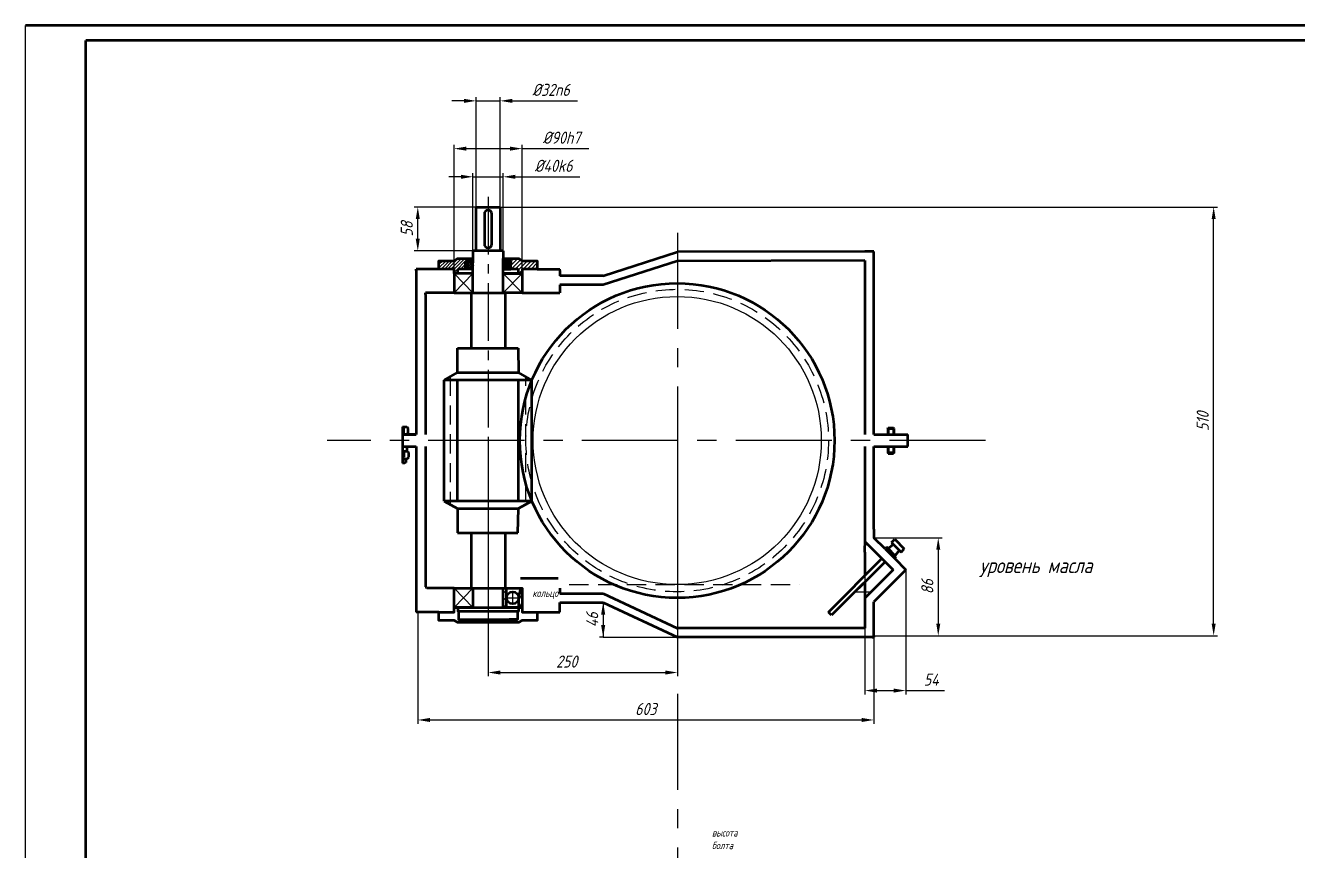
# Model space of a CAD drawing. Header units: millimetres. Extents: x -2503 to -1662, y -1923 to -1329.
# Drawn here: x -2503.2 to -2082.7, y -1602.1 to -1329.4 of the extents above; entities that cross this region are included whole.
import ezdxf

# ---------------------------------------------------------------- set-up
doc = ezdxf.new("R2010")
doc.units = ezdxf.units.MM
for name, pattern in [('осевая', [50.8, 31.75, -6.35, 6.35, -6.35]), ('осевая2', [28.575, 19.05, -3.175, 3.175, -3.175]), ('штриховая2', [9.525, 6.35, -3.175])]:
    doc.linetypes.add(name, pattern=pattern)
for name, color, linetype, lineweight in [('Основные', 7, 'Continuous', 53), ('Размеры', 7, 'Continuous', 25), ('РАМКА1', 7, 'Continuous', 25), ('текст', 7, 'Continuous', 25), ('Тонкие', 7, 'Continuous', 25)]:
    doc.layers.add(name, color=color, linetype=linetype, lineweight=lineweight)
doc.styles.add('ADRF1', font='simplex.shx', dxfattribs={"width": 0.8, "oblique": 15})
doc.styles.get("Standard").update_dxf_attribs({"font": 'GOST_A.TTF', "oblique": 15})
doc.dimstyles.new('SO-25', dxfattribs={"dimtxt": 4, "dimasz": 4, "dimexe": 1.25, "dimexo": 0, "dimgap": 1.625, "dimtad": 1, "dimtoh": 1, "dimdec": 0, "dimtxsty": 'ADRF1', "dimcen": 2.5, "dimadec": 0, "dimazin": 0, "dimtfac": 1, "dimtdec": 0, "dimtmove": 0, "dimatfit": 3, "dimfxl": 1, "dimarcsym": 0})
pattern_1 = [(45, (-2503.18955, -1923.37323), (-0.35921024, 0.35921024), []), (135, (-2503.18955, -1923.37323), (-0.35921024, -0.35921024), [])]

# ---------------------------------------------------------------- blocks, each defined once
blk = doc.blocks.new('*D77')
at = {"layer": 'Defpoints', "color": 0, "transparency": 16777216}
for p in [(-2373.5, -1523.27), (-2222.75, -1531.58), (-2222.75, -1558.93)]:
    blk.add_point(p, dxfattribs=at)
at = {"layer": 'Тонкие', "color": 0, "lineweight": -2, "transparency": 16777216}
for p, q in [((-2373.5, -1523.27), (-2373.5, -1560.18)), ((-2222.75, -1531.58), (-2222.75, -1560.18)), ((-2369.5, -1558.93), (-2226.75, -1558.93))]:
    blk.add_line(p, q, dxfattribs=at)
at = {"layer": 'Тонкие', "color": 0, "transparency": 16777216}
for points in [[(-2369.5, -1558.27), (-2369.5, -1559.6), (-2373.5, -1558.93)], [(-2226.75, -1558.27), (-2226.75, -1559.6), (-2222.75, -1558.93)]]:
    blk.add_solid(points, dxfattribs=at)
at = {"layer": 'Тонкие', "color": 0, "transparency": 16777216, "insert": (-2298.13, -1555.31), "char_height": 4, "attachment_point": 5, "style": 'ADRF1'}
blk.add_mtext('603', dxfattribs=at)
blk = doc.blocks.new('*D79')
at = {"layer": 'Defpoints', "color": 0, "transparency": 16777216}
for p in [(-2225.75, -1499.94), (-2212.15, -1509.3), (-2212.15, -1549.22)]:
    blk.add_point(p, dxfattribs=at)
at = {"layer": 'Тонкие', "color": 0, "lineweight": -2, "transparency": 16777216}
for p, q in [((-2225.75, -1499.94), (-2225.75, -1550.47)), ((-2212.15, -1509.3), (-2212.15, -1550.47)), ((-2221.75, -1549.22), (-2216.15, -1549.22)), ((-2212.15, -1549.22), (-2199.41, -1549.22))]:
    blk.add_line(p, q, dxfattribs=at)
at = {"layer": 'Тонкие', "color": 0, "transparency": 16777216}
for points in [[(-2221.75, -1548.55), (-2221.75, -1549.88), (-2225.75, -1549.22)], [(-2216.15, -1548.55), (-2216.15, -1549.88), (-2212.15, -1549.22)]]:
    blk.add_solid(points, dxfattribs=at)
at = {"layer": 'Тонкие', "color": 0, "transparency": 16777216, "insert": (-2203.78, -1545.59), "char_height": 4, "attachment_point": 5, "style": 'ADRF1'}
blk.add_mtext('54', dxfattribs=at)
blk = doc.blocks.new('*D80')
at = {"layer": 'Defpoints', "color": 0, "transparency": 16777216}
for p in [(-2222.75, -1498.69), (-2222.75, -1531.08), (-2201.46, -1531.08)]:
    blk.add_point(p, dxfattribs=at)
at = {"layer": 'Тонкие', "color": 0, "lineweight": -2, "transparency": 16777216}
for p, q in [((-2222.75, -1498.69), (-2200.21, -1498.69)), ((-2201.46, -1502.69), (-2201.46, -1527.08)), ((-2222.75, -1531.08), (-2200.21, -1531.08))]:
    blk.add_line(p, q, dxfattribs=at)
at = {"layer": 'Тонкие', "color": 0, "transparency": 16777216}
for points in [[(-2202.12, -1502.69), (-2200.79, -1502.69), (-2201.46, -1498.69)], [(-2202.12, -1527.08), (-2200.79, -1527.08), (-2201.46, -1531.08)]]:
    blk.add_solid(points, dxfattribs=at)
at = {"layer": 'Тонкие', "color": 0, "transparency": 16777216, "insert": (-2205.08, -1514.89), "char_height": 4, "attachment_point": 5, "rotation": 90, "style": 'ADRF1'}
blk.add_mtext('86', dxfattribs=at)
blk = doc.blocks.new('*D81')
at = {"layer": 'Defpoints', "color": 0, "transparency": 16777216}
for p in [(-2312.22, -1520.08), (-2312.22, -1531.58), (-2312.22, -1531.58)]:
    blk.add_point(p, dxfattribs=at)
at = {"layer": 'Тонкие', "color": 0, "lineweight": -2, "transparency": 16777216}
for p, q in [((-2312.22, -1520.08), (-2313.47, -1520.08)), ((-2312.22, -1524.08), (-2312.22, -1527.58)), ((-2312.22, -1531.58), (-2313.47, -1531.58))]:
    blk.add_line(p, q, dxfattribs=at)
at = {"layer": 'Тонкие', "color": 0, "transparency": 16777216}
for points in [[(-2312.89, -1524.08), (-2311.55, -1524.08), (-2312.22, -1520.08)], [(-2312.89, -1527.58), (-2311.55, -1527.58), (-2312.22, -1531.58)]]:
    blk.add_solid(points, dxfattribs=at)
at = {"layer": 'Тонкие', "color": 0, "transparency": 16777216, "insert": (-2315.85, -1525.83), "char_height": 4, "attachment_point": 5, "rotation": 90, "style": 'ADRF1'}
blk.add_mtext('46', dxfattribs=at)
blk = doc.blocks.new('*D82')
at = {"layer": 'Defpoints', "color": 0, "transparency": 16777216}
for p in [(-2373.5, -1389.39), (-2354.25, -1389.39), (-2354.25, -1403.89)]:
    blk.add_point(p, dxfattribs=at)
at = {"layer": 'Тонкие', "color": 0, "lineweight": -2, "transparency": 16777216}
for p, q in [((-2354.25, -1389.39), (-2374.75, -1389.39)), ((-2373.5, -1399.89), (-2373.5, -1393.39)), ((-2354.25, -1403.89), (-2374.75, -1403.89))]:
    blk.add_line(p, q, dxfattribs=at)
at = {"layer": 'Тонкие', "color": 0, "transparency": 16777216}
for points in [[(-2374.17, -1393.39), (-2372.84, -1393.39), (-2373.5, -1389.39)], [(-2374.17, -1399.89), (-2372.84, -1399.89), (-2373.5, -1403.89)]]:
    blk.add_solid(points, dxfattribs=at)
at = {"layer": 'Тонкие', "color": 0, "transparency": 16777216, "insert": (-2377.13, -1396.64), "char_height": 4, "attachment_point": 5, "rotation": 90, "style": 'ADRF1'}
blk.add_mtext('58', dxfattribs=at)
blk = doc.blocks.new('*D84')
at = {"layer": 'Defpoints', "color": 0, "transparency": 16777216}
for p in [(-2346.25, -1354.3), (-2354.25, -1389.39), (-2346.25, -1389.39)]:
    blk.add_point(p, dxfattribs=at)
at = {"layer": 'Тонкие', "color": 0, "lineweight": -2, "transparency": 16777216}
for p, q in [((-2354.25, -1389.39), (-2354.25, -1353.05)), ((-2346.25, -1389.39), (-2346.25, -1353.05)), ((-2358.25, -1354.3), (-2362.25, -1354.3)), ((-2354.25, -1354.3), (-2346.25, -1354.3)), ((-2342.25, -1354.3), (-2320.67, -1354.3))]:
    blk.add_line(p, q, dxfattribs=at)
at = {"layer": 'Тонкие', "color": 0, "transparency": 16777216}
for points in [[(-2358.25, -1353.63), (-2358.25, -1354.97), (-2354.25, -1354.3)], [(-2342.25, -1353.63), (-2342.25, -1354.97), (-2346.25, -1354.3)]]:
    blk.add_solid(points, dxfattribs=at)
at = {"layer": 'Тонкие', "color": 0, "transparency": 16777216, "insert": (-2329.46, -1350.67), "char_height": 4, "attachment_point": 5, "style": 'ADRF1'}
blk.add_mtext('%%C32n6', dxfattribs=at)
blk = doc.blocks.new('*D86')
at = {"layer": 'Defpoints', "color": 0, "transparency": 16777216}
for p in [(-2350.25, -1466.58), (-2287.67, -1466.58), (-2287.67, -1543.25)]:
    blk.add_point(p, dxfattribs=at)
at = {"layer": 'Тонкие', "color": 0, "lineweight": -2, "transparency": 16777216}
for p, q in [((-2350.25, -1466.58), (-2350.25, -1544.5)), ((-2287.67, -1466.58), (-2287.67, -1544.5)), ((-2346.25, -1543.25), (-2291.67, -1543.25))]:
    blk.add_line(p, q, dxfattribs=at)
at = {"layer": 'Тонкие', "color": 0, "transparency": 16777216}
for points in [[(-2346.25, -1542.59), (-2346.25, -1543.92), (-2350.25, -1543.25)], [(-2291.67, -1542.59), (-2291.67, -1543.92), (-2287.67, -1543.25)]]:
    blk.add_solid(points, dxfattribs=at)
at = {"layer": 'Тонкие', "color": 0, "transparency": 16777216, "insert": (-2324.27, -1539.63), "char_height": 4, "attachment_point": 5, "style": 'ADRF1'}
blk.add_mtext('250', dxfattribs=at)
blk = doc.blocks.new('*D87')
at = {"layer": 'Defpoints', "color": 0, "transparency": 16777216}
for p in [(-2346.25, -1389.39), (-2110.42, -1389.39), (-2222.75, -1531.08)]:
    blk.add_point(p, dxfattribs=at)
at = {"layer": 'Тонкие', "color": 0, "lineweight": -2, "transparency": 16777216}
for p, q in [((-2346.25, -1389.39), (-2109.17, -1389.39)), ((-2110.42, -1527.08), (-2110.42, -1393.39)), ((-2222.75, -1531.08), (-2109.17, -1531.08))]:
    blk.add_line(p, q, dxfattribs=at)
at = {"layer": 'Тонкие', "color": 0, "transparency": 16777216}
for points in [[(-2111.08, -1393.39), (-2109.75, -1393.39), (-2110.42, -1389.39)], [(-2111.08, -1527.08), (-2109.75, -1527.08), (-2110.42, -1531.08)]]:
    blk.add_solid(points, dxfattribs=at)
at = {"layer": 'Тонкие', "color": 0, "transparency": 16777216, "insert": (-2114.04, -1460.24), "char_height": 4, "attachment_point": 5, "rotation": 90, "style": 'ADRF1'}
blk.add_mtext('510', dxfattribs=at)
blk = doc.blocks.new('*D125')
at = {"layer": 'Defpoints', "color": 0, "transparency": 16777216}
for p in [(-2339, -1370.1), (-2361.5, -1411.39), (-2339, -1411.39)]:
    blk.add_point(p, dxfattribs=at)
at = {"layer": 'Тонкие', "color": 0, "lineweight": -2, "transparency": 16777216}
for p, q in [((-2361.5, -1411.39), (-2361.5, -1368.85)), ((-2357.5, -1370.1), (-2343, -1370.1)), ((-2339, -1411.39), (-2339, -1368.85)), ((-2339, -1370.1), (-2316.97, -1370.1))]:
    blk.add_line(p, q, dxfattribs=at)
at = {"layer": 'Тонкие', "color": 0, "transparency": 16777216}
for points in [[(-2357.5, -1369.43), (-2357.5, -1370.76), (-2361.5, -1370.1)], [(-2343, -1369.43), (-2343, -1370.76), (-2339, -1370.1)]]:
    blk.add_solid(points, dxfattribs=at)
at = {"layer": 'Тонкие', "color": 0, "transparency": 16777216, "insert": (-2325.99, -1366.47), "char_height": 4, "attachment_point": 5, "style": 'ADRF1'}
blk.add_mtext('%%C90h7', dxfattribs=at)
blk = doc.blocks.new('*D126')
at = {"layer": 'Defpoints', "color": 0, "transparency": 16777216}
for p in [(-2345.25, -1379.4), (-2355.25, -1411.39), (-2345.25, -1411.39)]:
    blk.add_point(p, dxfattribs=at)
at = {"layer": 'Тонкие', "color": 0, "lineweight": -2, "transparency": 16777216}
for p, q in [((-2355.25, -1411.39), (-2355.25, -1378.15)), ((-2345.25, -1411.39), (-2345.25, -1378.15)), ((-2359.25, -1379.4), (-2363.25, -1379.4)), ((-2355.25, -1379.4), (-2345.25, -1379.4)), ((-2341.25, -1379.4), (-2319.98, -1379.4))]:
    blk.add_line(p, q, dxfattribs=at)
at = {"layer": 'Тонкие', "color": 0, "transparency": 16777216}
for points in [[(-2359.25, -1378.73), (-2359.25, -1380.07), (-2355.25, -1379.4)], [(-2341.25, -1378.73), (-2341.25, -1380.07), (-2345.25, -1379.4)]]:
    blk.add_solid(points, dxfattribs=at)
at = {"layer": 'Тонкие', "color": 0, "transparency": 16777216, "insert": (-2328.62, -1375.77), "char_height": 4, "attachment_point": 5, "style": 'ADRF1'}
blk.add_mtext('%%C40k6', dxfattribs=at)

msp = doc.modelspace()

# ---------------------------------------------------------------- hatches: boundary and pattern name
at = {"layer": 'Тонкие'}
h = msp.add_hatch(dxfattribs=at)
h.set_pattern_fill('ANSI31', color=256, scale=0.24)
h.set_pattern_definition([(45, (-2503.18955, -1923.3732), (-0.5388154, 0.5388154), [])])
h.paths.add_polyline_path([(-2357.75, -1408.09), (-2357.75, -1407.39), (-2355.75, -1407.39), (-2355.25, -1407.39), (-2355.25, -1406.39), (-2360.25, -1406.39), (-2361.5, -1407.14), (-2366.5, -1407.14), (-2366.5, -1409.89), (-2362.75, -1409.89), (-2361.5, -1409.89), (-2361.5, -1411.39), (-2360.25, -1411.39), (-2360.25, -1411.14), (-2360.25, -1410.14), (-2359.98, -1409.89), (-2357.75, -1409.89)])
h = msp.add_hatch(dxfattribs=at)
h.set_pattern_fill('ANSI37', color=256, scale=0.16)
h.set_pattern_definition(pattern_1)
h.paths.add_polyline_path([(-2355.75, -1407.39), (-2357.75, -1407.39), (-2357.75, -1408.09), (-2357.75, -1409.89), (-2357.28, -1409.89), (-2357.28, -1408.09), (-2356.8, -1408.09), (-2356.8, -1408.53, -0.414214), (-2356.38, -1408.94, -0.414214), (-2356.8, -1409.35), (-2356.8, -1409.71), (-2355.77, -1409.71), (-2355.25, -1408.99)])
h = msp.add_hatch(dxfattribs=at)
h.set_pattern_fill('ANSI31', color=256, scale=0.29)
h.set_pattern_definition([(45, (-2503.1896, -1923.3732), (-0.6510686, 0.6510686), [])])
h.paths.add_polyline_path([(-2336.5, -1407.14), (-2339, -1407.14), (-2340.25, -1406.39), (-2345.25, -1406.39), (-2345.25, -1407.39), (-2342.75, -1407.39), (-2342.75, -1409.89), (-2340.42, -1409.89), (-2340.25, -1410.14), (-2340.25, -1411.14), (-2340.25, -1411.39), (-2339, -1411.39), (-2339, -1409.89), (-2336.5, -1409.89)])
h.paths.add_polyline_path([(-2334, -1407.14), (-2336.5, -1407.14), (-2336.5, -1409.89), (-2334, -1409.89)])
h = msp.add_hatch(dxfattribs=at)
h.set_pattern_fill('ANSI37', color=256, scale=0.16)
h.set_pattern_definition(pattern_1)
h.paths.add_polyline_path([(-2342.75, -1407.39), (-2344.75, -1407.39), (-2345.25, -1408.99), (-2344.73, -1409.71), (-2343.71, -1409.71), (-2343.71, -1409.35, -0.414214), (-2344.12, -1408.94, -0.414214), (-2343.71, -1408.53), (-2343.71, -1408.09), (-2343.22, -1408.09), (-2343.22, -1409.89), (-2342.75, -1409.89), (-2342.75, -1408.09)])
h = msp.add_hatch(dxfattribs=at)
h.set_pattern_fill('ANSI31', color=256, scale=0.52)
h.set_pattern_definition([(45, (-2453.2532, -1795.5792), (-1.167433, 1.167433), [])])
h.paths.add_polyline_path([(-2345.25, -1521.77), (-2344.13, -1521.77), (-2344.13, -1515.39), (-2345.25, -1515.39)])
h = msp.add_hatch(dxfattribs=at)
h.set_pattern_fill('ANSI31', color=256, scale=0.45, angle=75)
h.set_pattern_definition([(120, (-2453.2532, -1795.5792), (-1.237334, -0.714375), [])])
h.paths.add_polyline_path([(-2339, -1515.39), (-2339.43, -1515.39), (-2340.13, -1518.58), (-2340.13, -1521.77), (-2339, -1521.77)])

# ---------------------------------------------------------------- linework, layer by layer
at = {"layer": 'Основные'}
for p, q in [((-1662.19, -1329.37), (-2503.19, -1329.37)), ((-1667.19, -1334.37), (-2483.19, -1334.37)), ((-2354.25, -1403.89), (-2354.25, -1389.39)), ((-2354.25, -1389.39), (-2346.25, -1389.39)), ((-2351.5, -1391.64), (-2351.5, -1401.64)), ((-2349, -1401.64), (-2349, -1391.64)), ((-2346.25, -1389.39), (-2346.25, -1403.89)), ((-2355.25, -1403.89), (-2355.25, -1407.86)), ((-2345.25, -1403.89), (-2355.25, -1403.89)), ((-2345.25, -1403.89), (-2345.25, -1406.39)), ((-2312.22, -1412.08), (-2287.65, -1404.23)), ((-2225.75, -1404.08), (-2287.65, -1404.23)), ((-2222.75, -1404.08), (-2225.75, -1404.08)), ((-2222.75, -1464.58), (-2222.75, -1404.08)), ((-2357.75, -1407.39), (-2355.75, -1407.39)), ((-2357.75, -1407.39), (-2357.75, -1408.09)), ((-2357.75, -1408.09), (-2357.75, -1407.39)), ((-2357.75, -1409.89), (-2357.75, -1408.09)), ((-2357.28, -1408.09), (-2356.8, -1408.09)), ((-2357.28, -1408.09), (-2357.28, -1409.89)), ((-2356.8, -1408.09), (-2356.8, -1408.53)), ((-2355.75, -1407.39), (-2355.25, -1408.99)), ((-2355.25, -1411.39), (-2355.25, -1406.39)), ((-2345.25, -1411.39), (-2345.25, -1406.39)), ((-2344.75, -1407.39), (-2345.25, -1408.99)), ((-2342.75, -1407.39), (-2344.75, -1407.39)), ((-2343.22, -1408.09), (-2343.71, -1408.09)), ((-2343.71, -1408.09), (-2343.71, -1408.53)), ((-2343.22, -1408.09), (-2343.22, -1409.89)), ((-2342.75, -1409.89), (-2342.75, -1407.39)), ((-2342.75, -1407.39), (-2342.75, -1408.09)), ((-2342.75, -1409.89), (-2342.75, -1408.09)), ((-2287.75, -1407.3), (-2312.22, -1415.08)), ((-2225.75, -1407.08), (-2287.75, -1407.3)), ((-2225.75, -1407.08), (-2225.75, -1464.58)), ((-2373.5, -1409.89), (-2374, -1409.89)), ((-2374, -1410.39), (-2374, -1409.89)), ((-2374, -1410.39), (-2374, -1464.58)), ((-2366.5, -1409.89), (-2373.5, -1409.89)), ((-2359.98, -1409.89), (-2360.25, -1410.14)), ((-2355.25, -1409.89), (-2359.98, -1409.89)), ((-2355.25, -1409.89), (-2357.75, -1409.89)), ((-2356.8, -1409.35), (-2356.8, -1409.71)), ((-2356.8, -1409.71), (-2355.77, -1409.71)), ((-2355.77, -1409.71), (-2355.25, -1408.99)), ((-2344.73, -1409.71), (-2345.25, -1408.99)), ((-2340.42, -1409.89), (-2345.25, -1409.89)), ((-2345.25, -1409.89), (-2342.75, -1409.89)), ((-2343.71, -1409.71), (-2344.73, -1409.71)), ((-2343.71, -1409.35), (-2343.71, -1409.71)), ((-2342.75, -1409.89), (-2343.22, -1409.89)), ((-2334, -1409.89), (-2327, -1409.89)), ((-2327, -1409.89), (-2326.5, -1409.89)), ((-2327, -1409.89), (-2326.5, -1409.89)), ((-2326.5, -1410.39), (-2326.5, -1409.89)), ((-2326.5, -1410.39), (-2326.5, -1412.08)), ((-2318.04, -1412.08), (-2326.5, -1412.08)), ((-2312.22, -1412.08), (-2318.04, -1412.08)), ((-2312.22, -1412.08), (-2312.22, -1412.08)), ((-2312.22, -1415.08), (-2326.53, -1415.08)), ((-2326.53, -1415.08), (-2326.53, -1417.27)), ((-2312.22, -1415.08), (-2312.22, -1415.08)), ((-2370.5, -1417.77), (-2371, -1417.77)), ((-2371, -1418.27), (-2371, -1417.77)), ((-2371, -1418.27), (-2371, -1464.58)), ((-2361.5, -1417.77), (-2370.5, -1417.77)), ((-2355.88, -1417.77), (-2355.88, -1436.08)), ((-2355.88, -1417.77), (-2344.63, -1417.77)), ((-2344.63, -1417.77), (-2344.63, -1436.08)), ((-2339, -1417.77), (-2327.03, -1417.77)), ((-2327.03, -1417.77), (-2326.53, -1417.77)), ((-2327.03, -1417.77), (-2326.53, -1417.77)), ((-2326.53, -1417.27), (-2326.53, -1417.77)), ((-2360.32, -1444.08), (-2360.32, -1436.08)), ((-2360.32, -1436.08), (-2340.32, -1436.08)), ((-2340.32, -1436.08), (-2340.19, -1444.08)), ((-2364.75, -1446.58), (-2360.32, -1444.08)), ((-2360.32, -1444.08), (-2340.19, -1444.08)), ((-2335.75, -1446.58), (-2340.19, -1444.08)), ((-2364.75, -1486.58), (-2364.75, -1446.58)), ((-2335.75, -1446.58), (-2364.75, -1446.58)), ((-2360.38, -1486.58), (-2360.38, -1446.58)), ((-2340.25, -1446.58), (-2360.25, -1446.58)), ((-2335.75, -1486.58), (-2335.75, -1446.58)), ((-2378.5, -1462.08), (-2378.5, -1462.2)), ((-2378.5, -1462.08), (-2377.63, -1462.08)), ((-2378.5, -1462.08), (-2378.5, -1464.58)), ((-2378.5, -1462.2), (-2378.13, -1462.58)), ((-2378.13, -1464.08), (-2378.13, -1462.58)), ((-2377.63, -1462.08), (-2377.13, -1462.08)), ((-2377.13, -1462.08), (-2376.63, -1462.58)), ((-2376.63, -1464.08), (-2376.63, -1462.58)), ((-2218.13, -1462.58), (-2218.06, -1462.33)), ((-2218.13, -1462.58), (-2218.13, -1464.58)), ((-2218.13, -1462.58), (-2216.13, -1462.58)), ((-2218.06, -1462.33), (-2216.24, -1462.33)), ((-2218.06, -1462.58), (-2218.06, -1464.58)), ((-2216.13, -1462.58), (-2216.24, -1462.33)), ((-2216.24, -1462.58), (-2216.24, -1464.58)), ((-2216.13, -1462.58), (-2216.13, -1464.58)), ((-2378.5, -1464.45), (-2378.13, -1464.08)), ((-2378.5, -1464.45), (-2378.5, -1474.08)), ((-2378.5, -1464.58), (-2374, -1464.58)), ((-2374, -1464.58), (-2378.5, -1464.58)), ((-2378.5, -1464.58), (-2377.13, -1464.58)), ((-2377.13, -1464.58), (-2376.63, -1464.08)), ((-2222.75, -1464.58), (-2211.5, -1464.58)), ((-2218.13, -1464.58), (-2216.13, -1464.58)), ((-2211.5, -1468.58), (-2211.5, -1464.58)), ((-2378.5, -1468.58), (-2374, -1468.58)), ((-2378.5, -1470.08), (-2377.5, -1470.08)), ((-2378.5, -1470.08), (-2378, -1470.58)), ((-2378.5, -1470.08), (-2377, -1470.08)), ((-2378, -1472.08), (-2378, -1470.58)), ((-2377, -1470.08), (-2377, -1468.58)), ((-2377, -1470.08), (-2376.5, -1470.58)), ((-2376.5, -1472.08), (-2376.5, -1470.58)), ((-2374, -1468.58), (-2374, -1522.77)), ((-2371, -1468.58), (-2371, -1514.89)), ((-2225.75, -1468.58), (-2225.75, -1498.86)), ((-2222.75, -1468.58), (-2211.5, -1468.58)), ((-2222.75, -1495.86), (-2222.75, -1468.58)), ((-2218.13, -1468.58), (-2216.13, -1468.58)), ((-2218.13, -1468.58), (-2218.13, -1470.58)), ((-2218.13, -1470.58), (-2216.13, -1470.58)), ((-2218.13, -1470.58), (-2218.06, -1470.83)), ((-2218.06, -1468.58), (-2218.06, -1470.58)), ((-2218.06, -1468.58), (-2218.06, -1470.58)), ((-2218.06, -1470.83), (-2216.24, -1470.83)), ((-2216.24, -1468.58), (-2216.24, -1470.58)), ((-2216.13, -1470.58), (-2216.24, -1470.83)), ((-2216.13, -1468.58), (-2216.13, -1470.58)), ((-2378.5, -1472.58), (-2378, -1472.08)), ((-2378.5, -1472.58), (-2377, -1472.58)), ((-2377.75, -1474.08), (-2378.5, -1474.08)), ((-2377.5, -1473.83), (-2377.75, -1474.08)), ((-2377.5, -1472.58), (-2377.5, -1473.83)), ((-2377, -1472.58), (-2376.5, -1472.08)), ((-2335.75, -1486.58), (-2364.75, -1486.58)), ((-2364.75, -1486.58), (-2360.38, -1489.08)), ((-2335.75, -1486.58), (-2340.19, -1489.08)), ((-2360.38, -1489.08), (-2360.38, -1497.08)), ((-2360.38, -1489.08), (-2340.19, -1489.08)), ((-2340.38, -1497.08), (-2340.19, -1489.08)), ((-2222.75, -1495.86), (-2222.75, -1498.34)), ((-2360.38, -1497.08), (-2340.38, -1497.08)), ((-2355.88, -1497.08), (-2355.88, -1515.39)), ((-2344.63, -1497.08), (-2344.63, -1515.39)), ((-2225.75, -1498.86), (-2225.75, -1501.34)), ((-2225.75, -1499.94), (-2216.39, -1509.3)), ((-2222.75, -1498.34), (-2222.75, -1498.69)), ((-2219.04, -1502.41), (-2222.75, -1498.69)), ((-2217.98, -1502.41), (-2216.39, -1500.81)), ((-2216.92, -1500.28), (-2215.86, -1499.22)), ((-2216.92, -1500.28), (-2213.74, -1503.47)), ((-2215.86, -1499.22), (-2212.68, -1502.41)), ((-2225.75, -1503.46), (-2225.75, -1501.34)), ((-2225.75, -1503.46), (-2225.75, -1505.94)), ((-2220.1, -1505.59), (-2220.63, -1505.06)), ((-2218.51, -1501.87), (-2219.04, -1502.41)), ((-2219.04, -1502.41), (-2215.86, -1505.59)), ((-2215.33, -1505.06), (-2218.51, -1501.87)), ((-2214.27, -1502.94), (-2215.86, -1504.53)), ((-2215.86, -1505.59), (-2215.33, -1505.06)), ((-2213.74, -1503.47), (-2212.68, -1502.41)), ((-2237.78, -1523.26), (-2220.1, -1505.59)), ((-2219.04, -1506.65), (-2236.72, -1524.33)), ((-2219.04, -1506.65), (-2233.18, -1520.79)), ((-2225.75, -1505.94), (-2225.75, -1511.24)), ((-2216.39, -1509.3), (-2225.75, -1518.66)), ((-2220.1, -1505.59), (-2219.04, -1506.65)), ((-2219.04, -1506.65), (-2218.51, -1507.18)), ((-2215.86, -1505.59), (-2212.15, -1509.3)), ((-2214.27, -1511.42), (-2212.15, -1509.3)), ((-2339.53, -1512.06), (-2334.53, -1512.06)), ((-2334.53, -1512.06), (-2327.05, -1512.06)), ((-2225.75, -1513.36), (-2225.75, -1528.58)), ((-2214.27, -1511.42), (-2222.75, -1519.91)), ((-2361.5, -1515.39), (-2370.5, -1515.39)), ((-2355.25, -1515.39), (-2345.25, -1515.39)), ((-2344.13, -1521.77), (-2344.13, -1515.39)), ((-2340.13, -1518.58), (-2339.43, -1515.39)), ((-2326.53, -1515.39), (-2326.53, -1517.08)), ((-2326.53, -1517.08), (-2312.22, -1517.08)), ((-2312.22, -1517.08), (-2287.75, -1528.58)), ((-2340.13, -1521.77), (-2340.13, -1518.58)), ((-2326.53, -1520.08), (-2312.22, -1520.08)), ((-2326.53, -1523.27), (-2326.53, -1520.08)), ((-2312.22, -1520.08), (-2287.7, -1531.58)), ((-2222.75, -1531.08), (-2222.75, -1519.91)), ((-2222.75, -1531.58), (-2222.75, -1519.91)), ((-2374, -1522.77), (-2374, -1523.27)), ((-2373.5, -1523.27), (-2374, -1523.27)), ((-2366.5, -1523.27), (-2373.5, -1523.27)), ((-2334, -1523.27), (-2326.53, -1523.27)), ((-2236.72, -1524.33), (-2237.78, -1523.26)), ((-2225.75, -1528.58), (-2287.75, -1528.58)), ((-2223.25, -1531.58), (-2287.7, -1531.58)), ((-2223.25, -1531.58), (-2222.75, -1531.58)), ((-2222.75, -1531.08), (-2222.75, -1531.58))]:
    msp.add_line(p, q, dxfattribs=at)
for points in [[(-2483.19, -1918.37), (-2483.19, -1334.37)], [(-2360.25, -1411.39), (-2361.5, -1411.39), (-2361.5, -1409.89), (-2362.75, -1409.89), (-2366.5, -1409.89), (-2366.5, -1407.14), (-2361.5, -1407.14), (-2360.25, -1406.39), (-2355.25, -1406.39)], [(-2355.25, -1407.39), (-2357.75, -1407.39)], [(-2357.75, -1407.39), (-2357.22, -1407.39)], [(-2345.25, -1406.39), (-2340.25, -1406.39), (-2339, -1407.14), (-2334, -1407.14), (-2334, -1409.89), (-2339, -1409.89), (-2339, -1411.39), (-2340.25, -1411.39)], [(-2342.75, -1407.39), (-2345.25, -1407.39)], [(-2355.25, -1411.39), (-2360.25, -1411.39), (-2360.25, -1411.14), (-2360.25, -1410.14)], [(-2340.25, -1411.14), (-2340.25, -1411.39), (-2345.25, -1411.39)], [(-2340.25, -1410.14), (-2340.42, -1409.89)], [(-2340.25, -1411.14), (-2340.25, -1410.14)], [(-2340.19, -1486.58), (-2340.23, -1446.58)], [(-2340.25, -1521.77), (-2339, -1521.77), (-2339, -1523.27), (-2337.75, -1523.27), (-2334, -1523.27), (-2334, -1526.02), (-2339, -1526.02), (-2340.25, -1526.77), (-2360.25, -1526.77), (-2361.5, -1526.02), (-2366.5, -1526.02), (-2366.5, -1523.27), (-2361.5, -1523.27), (-2361.5, -1521.77), (-2360.25, -1521.77)], [(-2360.25, -1522.02), (-2360.25, -1521.77), (-2340.25, -1521.77)], [(-2360.25, -1522.02), (-2360.25, -1523.02), (-2340.25, -1523.02), (-2340.53, -1523.27), (-2340.5, -1525.77), (-2343.29, -1525.77), (-2343.29, -1526.77)], [(-2340.25, -1521.77), (-2340.25, -1522.02), (-2340.25, -1523.02)], [(-2360.25, -1523.02), (-2360.08, -1523.27), (-2360.08, -1525.77), (-2340.5, -1525.77)], [(-2360, -1525.77), (-2358.37, -1525.77), (-2358.37, -1526.77)]]:
    msp.add_lwpolyline(points, dxfattribs=at)
for points in [[(-2355.25, -1417.77), (-2355.25, -1411.39), (-2361.5, -1411.39), (-2361.5, -1417.77)], [(-2345.25, -1411.39), (-2339, -1411.39), (-2339, -1417.77), (-2345.25, -1417.77)], [(-2361.5, -1521.77), (-2361.5, -1515.39), (-2355.25, -1515.39), (-2355.25, -1521.77)], [(-2339, -1521.77), (-2345.25, -1521.77), (-2345.25, -1515.39), (-2339, -1515.39)]]:
    msp.add_lwpolyline(points, close=True, dxfattribs=at)
for centre, radius in [((-2356.8, -1408.94), 0.414), ((-2343.71, -1408.94), 0.414), ((-2287.75, -1466.58), 52), ((-2342.13, -1518.58), 2)]:
    msp.add_circle(centre, radius, dxfattribs=at)
for centre, start, end in [((-2350.25, -1391.64), 0, 180), ((-2350.25, -1401.64), 180, 0)]:
    msp.add_arc(centre, 1.25, start, end, dxfattribs=at)
at = {"layer": 'Размеры'}
for p, q in [((-2326.5, -1412.08), (-2312.22, -1412.08)), ((-2371, -1514.89), (-2371, -1515.39)), ((-2370.5, -1515.39), (-2371, -1515.39)), ((-2312.22, -1520.08), (-2312.22, -1531.58)), ((-2312.22, -1531.58), (-2287.7, -1531.58))]:
    msp.add_line(p, q, dxfattribs=at)
at = {"layer": 'РАМКА1'}
msp.add_line((-2503.19, -1923.37), (-2503.19, -1329.37), dxfattribs=at)
at = {"layer": 'Тонкие', "linetype": 'осевая2'}
msp.add_line((-2350.25, -1386.01), (-2350.25, -1532.72), dxfattribs=at)
at = {"layer": 'Тонкие', "linetype": 'осевая'}
for p, q in [((-2287.65, -1397.89), (-2287.73, -1709.84)), ((-2185.87, -1466.58), (-2403.49, -1466.58))]:
    msp.add_line(p, q, dxfattribs=at)
at = {"layer": 'Тонкие'}
for p, q in [((-2355.25, -1411.39), (-2361.5, -1417.77)), ((-2361.5, -1411.39), (-2355.25, -1417.77)), ((-2339, -1411.39), (-2345.25, -1417.77)), ((-2345.25, -1411.39), (-2339, -1417.77)), ((-2360.38, -1444.11), (-2360.38, -1444.08)), ((-2377.75, -1472.58), (-2377.75, -1474.08)), ((-2361.5, -1521.77), (-2355.25, -1515.39)), ((-2361.5, -1515.39), (-2355.25, -1521.77)), ((-2342.13, -1520.58), (-2342.13, -1516.58)), ((-2344.13, -1518.58), (-2340.13, -1518.58))]:
    msp.add_line(p, q, dxfattribs=at)
at = {"layer": 'Тонкие', "linetype": 'штриховая2'}
for p, q in [((-2362.75, -1445.43), (-2362.75, -1487.72)), ((-2337.75, -1486.58), (-2337.75, -1445.45)), ((-2323.45, -1514.14), (-2247.2, -1514.14)), ((-2228.97, -1516.58), (-2223.67, -1516.58))]:
    msp.add_line(p, q, dxfattribs=at)
at = {"layer": 'Тонкие', "linetype": 'штриховая2', "lineweight": -3}
msp.add_circle((-2287.75, -1466.58), 50, dxfattribs=at)
at = {"layer": 'Тонкие'}
msp.add_circle((-2287.75, -1466.58), 47.62, dxfattribs=at)

# ---------------------------------------------------------------- texts
at = {"layer": 'Размеры', "char_height": 2.5, "attachment_point": 1}
for s, width, insert in [('кольцо', 4.8867, (-2335.61, -1515.76)), ('высота болта', 3.6228, (-2276.27, -1594.97))]:
    msp.add_mtext_dynamic_manual_height_columns(s, width=width, gutter_width=12.5, heights=[0], dxfattribs=dict(at, insert=insert))
at = {"layer": 'текст', "insert": (-2169.12, -1508.55), "char_height": 5, "width": 49.3657, "attachment_point": 5, "style": 'ADRF1'}
msp.add_mtext('уровень масла', dxfattribs=at)

# ---------------------------------------------------------------- dimensions: what is measured, and where the dimension line sits
at = {"layer": 'Тонкие'}
for base, p1, p2, text, picture, middle in [((-2346.25, -1354.3), (-2354.25, -1389.39), (-2346.25, -1389.39), '%%C32n6', '*D84', (-2329.46, -1354.3)), ((-2339, -1370.1), (-2361.5, -1411.39), (-2339, -1411.39), '%%C90h7', '*D125', (-2325.99, -1370.1)), ((-2287.67, -1543.25), (-2350.25, -1466.58), (-2287.67, -1466.58), '250', '*D86', (-2324.27, -1543.25)), ((-2212.15, -1549.22), (-2225.75, -1499.94), (-2212.15, -1509.3), '54', '*D79', (-2203.78, -1549.22))]:
    dim = msp.add_linear_dim(base=base, p1=p1, p2=p2, text=text, dimstyle='SO-25', dxfattribs=at)
    dim.commit()
    dim.dimension.update_dxf_attribs({"geometry": picture, "text_midpoint": middle, "dimtype": 160})
for base, p1, p2, text, picture, middle in [((-2345.25, -1379.4), (-2355.25, -1411.39), (-2345.25, -1411.39), '%%C40k6', '*D126', (-2328.62, -1375.77)), ((-2222.75, -1558.93), (-2373.5, -1523.27), (-2222.75, -1531.58), '603', '*D77', (-2298.13, -1555.31))]:
    dim = msp.add_linear_dim(base=base, p1=p1, p2=p2, text=text, dimstyle='SO-25', dxfattribs=at)
    dim.commit()
    dim.dimension.update_dxf_attribs({"geometry": picture, "text_midpoint": middle})
for base, p1, p2, text, picture, middle in [((-2373.5, -1389.39), (-2354.25, -1403.89), (-2354.25, -1389.39), '58', '*D82', (-2377.13, -1396.64)), ((-2110.42, -1389.39), (-2222.75, -1531.08), (-2346.25, -1389.39), '510', '*D87', (-2114.04, -1460.24)), ((-2201.46, -1531.08), (-2222.75, -1498.69), (-2222.75, -1531.08), '86', '*D80', (-2205.08, -1514.89)), ((-2312.22, -1531.58), (-2312.22, -1520.08), (-2312.22, -1531.58), '46', '*D81', (-2315.85, -1525.83))]:
    dim = msp.add_linear_dim(base=base, p1=p1, p2=p2, angle=90, text=text, dimstyle='SO-25', dxfattribs=at)
    dim.commit()
    dim.dimension.update_dxf_attribs({"geometry": picture, "text_midpoint": middle})

doc.saveas('drawing.dxf')
